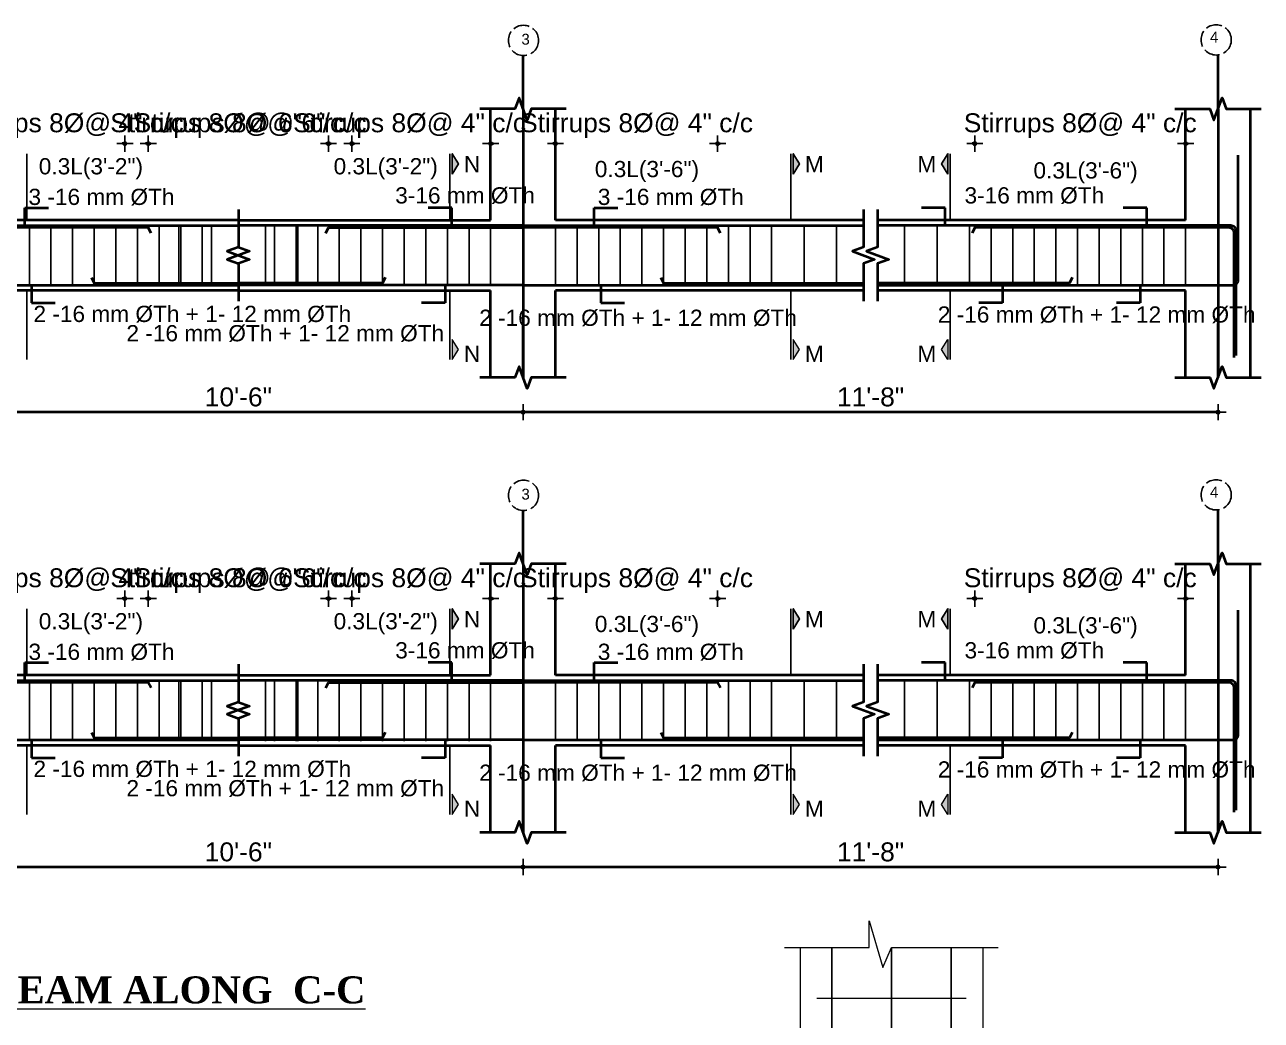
# Model space of a CAD drawing. Header units: inches. Extents: x -4597 to 93300, y -14139 to 5932.
# Drawn here: x 4757.8 to 5215.4, y -10387.7 to -10019.4 of the extents above; entities that cross this region are included whole.
import ezdxf

# ---------------------------------------------------------------- set-up
doc = ezdxf.new("R2010")
doc.units = ezdxf.units.IN
doc.header["$LTSCALE"] = 0.5
doc.header["$MEASUREMENT"] = 0
doc.header["$PDMODE"] = 66
doc.linetypes.add('ACAD_ISO02W100', pattern=[15, 12, -3])
for name, color, linetype, lineweight in [('BAR', 5, 'Continuous', 40), ('hatch', 9, 'Continuous', 0), ('HATCH1', 4, 'ACAD_ISO02W100', 13), ('STIRRUPS', 14, 'Continuous', 18), ('TEXT', 220, 'Continuous', 9), ('wall', 20, 'Continuous', 40)]:
    doc.layers.add(name, color=color, linetype=linetype, lineweight=lineweight)
for name, color, linetype in [('DIMENSION', 5, 'Continuous'), ('OUTLINE', 116, 'Continuous'), ('REBARS', 5, 'Continuous'), ('STIRRUP', 10, 'Continuous')]:
    doc.layers.add(name, color=color, linetype=linetype)
doc.styles.add('1.8', font='times.ttf', dxfattribs={"width": 0.8, "height": 6})
doc.styles.add('style1', font='arial.ttf', dxfattribs={"height": 7})
doc.dimstyles.new('1.4', dxfattribs={"dimscale": 0, "dimtxt": 6, "dimasz": 0.5, "dimexe": 2, "dimexo": 9, "dimgap": 2, "dimtad": 1, "dimdec": 0, "dimlfac": 0.5, "dimzin": 3, "dimdsep": 46, "dimlunit": 4, "dimtxsty": '1.8', "dimblk": 'DIM', "dimcen": 3, "dimdle": 3, "dimse1": 1, "dimse2": 1, "dimclrd": 256, "dimclre": 256, "dimclrt": 7, "dimadec": 1, "dimazin": 2, "dimtfac": 1, "dimtdec": 0, "dimtix": 1, "dimtofl": 0, "dimtmove": 2, "dimatfit": 3, "dimldrblk": 'ARW', "dimfxl": 2, "dimfrac": 2, "dimtolj": 2, "dimtzin": 0, "dimarcsym": 0})

# ---------------------------------------------------------------- blocks, each defined once
blk = doc.blocks.new('WEDF')
at = {"layer": 'hatch'}
for p, q in [((91081.64, -154807.32), (91081.64, -154797.42)), ((91081.64, -154797.42), (91086.74, -154814.71)), ((91050.36, -154807.32), (91081.64, -154807.32)), ((91086.74, -154814.71), (91089.91, -154807.32)), ((91089.91, -154807.32), (91129.46, -154807.32))]:
    blk.add_line(p, q, dxfattribs=at)
at = {"layer": 'OUTLINE', "lineweight": 18, "ltscale": 0.1}
for p, q in [((91056.14, -154807.32), (91056.14, -155179.59)), ((91123.76, -154807.32), (91123.76, -155179.59))]:
    blk.add_line(p, q, dxfattribs=at)
at = {"layer": 'REBARS'}
for p, q in [((91067.87, -154807.32), (91067.87, -154844.86)), ((91089.98, -155179.59), (91089.98, -154807.32)), ((91112.03, -154807.32), (91112.03, -154925.31))]:
    blk.add_line(p, q, dxfattribs=at)
at = {"layer": 'STIRRUPS', "ltscale": 0.1}
blk.add_line((91062.27, -154826.08), (91117.55, -154826.08), dxfattribs=at)
blk = doc.blocks.new('DIM')
at = {"layer": 'DIMENSION'}
h = blk.add_hatch(color=256, dxfattribs=at)
h.paths.add_polyline_path([(0, 1.28), (0, 0), (1.28, 0, 0.414214)])
h.paths.add_polyline_path([(1.28, 0), (0, 0), (0, -1.28, 0.414214)])
h.paths.add_polyline_path([(0, 0), (-1.28, 0, 0.414214), (0, -1.28)])
h.paths.add_polyline_path([(0, 1.28, 0.414214), (-1.28, 0), (0, 0)])
for p, q in [((-6, 0), (6, 0)), ((0, 6), (0, -6))]:
    blk.add_line(p, q, dxfattribs=at)
blk.add_circle((0, 0), 1.28, dxfattribs=at)
blk = doc.blocks.new('*D675')
at = {"layer": 'Defpoints', "color": 0, "ltscale": 10, "transparency": 16777216}
for p in [(89284.67, 16420.34), (89360.02, 16403.79), (89284.67, 16389.28)]:
    blk.add_point(p, dxfattribs=at)
at = {"layer": 'DIMENSION', "lineweight": -2, "ltscale": 10, "transparency": 16777216}
for p, q in [((89284.17, 16420.34), (89283.67, 16420.34)), ((89360.52, 16420.34), (89361.02, 16420.34))]:
    blk.add_line(p, q, dxfattribs=at)
at = {"layer": 'DIMENSION', "lineweight": -2, "ltscale": 10, "transparency": 16777216, "xscale": 0.5, "yscale": 0.5, "zscale": 0.5}
blk.add_blockref('DIM', (89284.67, 16420.34), dxfattribs=at)
at = {"layer": 'DIMENSION', "lineweight": -2, "ltscale": 10, "transparency": 16777216, "xscale": 0.5, "yscale": 0.5, "zscale": 0.5, "rotation": 180}
blk.add_blockref('DIM', (89360.02, 16420.34), dxfattribs=at)
at = {"layer": 'DIMENSION', "color": 7, "ltscale": 10, "transparency": 16777216, "insert": (89322.35, 16426.99), "char_height": 7, "attachment_point": 5, "style": 'style1'}
blk.add_mtext('\\A2;Stirrups 8%%C@ 6" c/c', dxfattribs=at)
blk = doc.blocks.new('ARW')
at = {"layer": 'DIMENSION'}
blk.add_lwpolyline([(10, 0, 0, 6, 0), (0, 0, 0, 0, 0), (10, 0, 0, 0, 0)], format="xyseb", dxfattribs=at)
blk = doc.blocks.new('*D676')
at = {"layer": 'Defpoints', "color": 0, "ltscale": 10, "transparency": 16777216}
for p in [(89224.67, 16420.34), (89224.67, 16406.79), (89284.67, 16389.28)]:
    blk.add_point(p, dxfattribs=at)
at = {"layer": 'DIMENSION', "lineweight": -2, "ltscale": 10, "transparency": 16777216}
for p, q in [((89224.17, 16420.34), (89223.67, 16420.34)), ((89285.17, 16420.34), (89285.67, 16420.34))]:
    blk.add_line(p, q, dxfattribs=at)
at = {"layer": 'DIMENSION', "lineweight": -2, "ltscale": 10, "transparency": 16777216, "xscale": 0.5, "yscale": 0.5, "zscale": 0.5}
blk.add_blockref('DIM', (89224.67, 16420.34), dxfattribs=at)
at = {"layer": 'DIMENSION', "lineweight": -2, "ltscale": 10, "transparency": 16777216, "xscale": 0.5, "yscale": 0.5, "zscale": 0.5, "rotation": 180}
blk.add_blockref('DIM', (89284.67, 16420.34), dxfattribs=at)
at = {"layer": 'DIMENSION', "color": 7, "ltscale": 10, "transparency": 16777216, "insert": (89254.67, 16426.99), "char_height": 7, "attachment_point": 5, "style": 'style1'}
blk.add_mtext('\\A2;Stirrups 8%%C@ 4" c/c', dxfattribs=at)
blk = doc.blocks.new('*D679')
at = {"layer": 'Defpoints', "color": 0, "ltscale": 10, "transparency": 16777216}
for p in [(89212.67, 16333.84), (89423.38, 16333.84), (89212.67, 16321.03)]:
    blk.add_point(p, dxfattribs=at)
at = {"layer": 'DIMENSION', "lineweight": -2, "ltscale": 10, "transparency": 16777216}
blk.add_line((89422.88, 16321.03), (89213.17, 16321.03), dxfattribs=at)
at = {"layer": 'DIMENSION', "lineweight": -2, "ltscale": 10, "transparency": 16777216, "xscale": 0.5, "yscale": 0.5, "zscale": 0.5, "rotation": 180}
blk.add_blockref('DIM', (89212.67, 16321.03), dxfattribs=at)
at = {"layer": 'DIMENSION', "lineweight": -2, "ltscale": 10, "transparency": 16777216, "xscale": 0.5, "yscale": 0.5, "zscale": 0.5}
blk.add_blockref('DIM', (89423.38, 16321.03), dxfattribs=at)
at = {"layer": 'DIMENSION', "color": 7, "ltscale": 10, "transparency": 16777216, "insert": (89318.02, 16326.6), "char_height": 7, "attachment_point": 5, "style": 'style1'}
blk.add_mtext('\\A2;10\'-6"', dxfattribs=at)
blk = doc.blocks.new('*D681')
at = {"layer": 'Defpoints', "color": 0, "ltscale": 10, "transparency": 16777216}
for p in [(89590.59, 16420.34), (89668.59, 16408.36), (89590.59, 16403.79)]:
    blk.add_point(p, dxfattribs=at)
at = {"layer": 'DIMENSION', "lineweight": -2, "ltscale": 10, "transparency": 16777216}
for p, q in [((89590.09, 16420.34), (89589.59, 16420.34)), ((89669.09, 16420.34), (89669.59, 16420.34))]:
    blk.add_line(p, q, dxfattribs=at)
at = {"layer": 'DIMENSION', "lineweight": -2, "ltscale": 10, "transparency": 16777216, "xscale": 0.5, "yscale": 0.5, "zscale": 0.5}
blk.add_blockref('DIM', (89590.59, 16420.34), dxfattribs=at)
at = {"layer": 'DIMENSION', "lineweight": -2, "ltscale": 10, "transparency": 16777216, "xscale": 0.5, "yscale": 0.5, "zscale": 0.5, "rotation": 180}
blk.add_blockref('DIM', (89668.59, 16420.34), dxfattribs=at)
at = {"layer": 'DIMENSION', "color": 7, "ltscale": 10, "transparency": 16777216, "insert": (89629.59, 16426.99), "char_height": 7, "attachment_point": 5, "style": 'style1'}
blk.add_mtext('\\A2;Stirrups 8%%C@ 4" c/c', dxfattribs=at)
blk = doc.blocks.new('*D682')
at = {"layer": 'Defpoints', "color": 0, "ltscale": 10, "transparency": 16777216}
for p in [(89423.38, 16333.84), (89680.59, 16333.84), (89423.38, 16321.03)]:
    blk.add_point(p, dxfattribs=at)
at = {"layer": 'DIMENSION', "lineweight": -2, "ltscale": 10, "transparency": 16777216}
blk.add_line((89680.09, 16321.03), (89423.88, 16321.03), dxfattribs=at)
at = {"layer": 'DIMENSION', "lineweight": -2, "ltscale": 10, "transparency": 16777216, "xscale": 0.5, "yscale": 0.5, "zscale": 0.5, "rotation": 180}
blk.add_blockref('DIM', (89423.38, 16321.03), dxfattribs=at)
at = {"layer": 'DIMENSION', "lineweight": -2, "ltscale": 10, "transparency": 16777216, "xscale": 0.5, "yscale": 0.5, "zscale": 0.5}
blk.add_blockref('DIM', (89680.59, 16321.03), dxfattribs=at)
at = {"layer": 'DIMENSION', "color": 7, "ltscale": 10, "transparency": 16777216, "insert": (89551.98, 16326.6), "char_height": 7, "attachment_point": 5, "style": 'style1'}
blk.add_mtext('\\A2;11\'-8"', dxfattribs=at)
blk = doc.blocks.new('*D683')
at = {"layer": 'Defpoints', "color": 0, "ltscale": 10, "transparency": 16777216}
for p in [(89351.38, 16420.34), (89276.02, 16403.79), (89351.38, 16389.28)]:
    blk.add_point(p, dxfattribs=at)
at = {"layer": 'DIMENSION', "lineweight": -2, "ltscale": 10, "transparency": 16777216}
for p, q in [((89275.52, 16420.34), (89275.02, 16420.34)), ((89351.88, 16420.34), (89352.38, 16420.34))]:
    blk.add_line(p, q, dxfattribs=at)
at = {"layer": 'DIMENSION', "lineweight": -2, "ltscale": 10, "transparency": 16777216, "xscale": 0.5, "yscale": 0.5, "zscale": 0.5}
blk.add_blockref('DIM', (89276.02, 16420.34), dxfattribs=at)
at = {"layer": 'DIMENSION', "lineweight": -2, "ltscale": 10, "transparency": 16777216, "xscale": 0.5, "yscale": 0.5, "zscale": 0.5, "rotation": 180}
blk.add_blockref('DIM', (89351.38, 16420.34), dxfattribs=at)
at = {"layer": 'DIMENSION', "color": 7, "ltscale": 10, "transparency": 16777216, "insert": (89313.7, 16426.99), "char_height": 7, "attachment_point": 5, "style": 'style1'}
blk.add_mtext('\\A2;Stirrups 8%%C@ 6" c/c', dxfattribs=at)
blk = doc.blocks.new('*D684')
at = {"layer": 'Defpoints', "color": 0, "ltscale": 10, "transparency": 16777216}
for p in [(89411.38, 16420.34), (89411.38, 16406.79), (89351.38, 16389.28)]:
    blk.add_point(p, dxfattribs=at)
at = {"layer": 'DIMENSION', "lineweight": -2, "ltscale": 10, "transparency": 16777216}
for p, q in [((89350.88, 16420.34), (89350.38, 16420.34)), ((89411.88, 16420.34), (89412.38, 16420.34))]:
    blk.add_line(p, q, dxfattribs=at)
at = {"layer": 'DIMENSION', "lineweight": -2, "ltscale": 10, "transparency": 16777216, "xscale": 0.5, "yscale": 0.5, "zscale": 0.5}
blk.add_blockref('DIM', (89351.38, 16420.34), dxfattribs=at)
at = {"layer": 'DIMENSION', "lineweight": -2, "ltscale": 10, "transparency": 16777216, "xscale": 0.5, "yscale": 0.5, "zscale": 0.5, "rotation": 180}
blk.add_blockref('DIM', (89411.38, 16420.34), dxfattribs=at)
at = {"layer": 'DIMENSION', "color": 7, "ltscale": 10, "transparency": 16777216, "insert": (89381.38, 16426.99), "char_height": 7, "attachment_point": 5, "style": 'style1'}
blk.add_mtext('\\A2;Stirrups 8%%C@ 4" c/c', dxfattribs=at)
blk = doc.blocks.new('*D685')
at = {"layer": 'Defpoints', "color": 0, "ltscale": 10, "transparency": 16777216}
for p in [(89435.38, 16420.34), (89435.38, 16406.79), (89495.38, 16389.28)]:
    blk.add_point(p, dxfattribs=at)
at = {"layer": 'DIMENSION', "lineweight": -2, "ltscale": 10, "transparency": 16777216}
for p, q in [((89434.88, 16420.34), (89434.38, 16420.34)), ((89495.88, 16420.34), (89496.38, 16420.34))]:
    blk.add_line(p, q, dxfattribs=at)
at = {"layer": 'DIMENSION', "lineweight": -2, "ltscale": 10, "transparency": 16777216, "xscale": 0.5, "yscale": 0.5, "zscale": 0.5}
blk.add_blockref('DIM', (89435.38, 16420.34), dxfattribs=at)
at = {"layer": 'DIMENSION', "lineweight": -2, "ltscale": 10, "transparency": 16777216, "xscale": 0.5, "yscale": 0.5, "zscale": 0.5, "rotation": 180}
blk.add_blockref('DIM', (89495.38, 16420.34), dxfattribs=at)
at = {"layer": 'DIMENSION', "color": 7, "ltscale": 10, "transparency": 16777216, "insert": (89465.38, 16426.99), "char_height": 7, "attachment_point": 5, "style": 'style1'}
blk.add_mtext('\\A2;Stirrups 8%%C@ 4" c/c', dxfattribs=at)
blk = doc.blocks.new('*D686')
at = {"layer": 'Defpoints', "color": 0, "ltscale": 10, "transparency": 16777216}
for p in [(89284.67, 16588.63), (89360.02, 16572.09), (89284.67, 16557.57)]:
    blk.add_point(p, dxfattribs=at)
at = {"layer": 'DIMENSION', "lineweight": -2, "ltscale": 10, "transparency": 16777216}
for p, q in [((89284.17, 16588.63), (89283.67, 16588.63)), ((89360.52, 16588.63), (89361.02, 16588.63))]:
    blk.add_line(p, q, dxfattribs=at)
at = {"layer": 'DIMENSION', "lineweight": -2, "ltscale": 10, "transparency": 16777216, "xscale": 0.5, "yscale": 0.5, "zscale": 0.5}
blk.add_blockref('DIM', (89284.67, 16588.63), dxfattribs=at)
at = {"layer": 'DIMENSION', "lineweight": -2, "ltscale": 10, "transparency": 16777216, "xscale": 0.5, "yscale": 0.5, "zscale": 0.5, "rotation": 180}
blk.add_blockref('DIM', (89360.02, 16588.63), dxfattribs=at)
at = {"layer": 'DIMENSION', "color": 7, "ltscale": 10, "transparency": 16777216, "insert": (89322.35, 16595.29), "char_height": 7, "attachment_point": 5, "style": 'style1'}
blk.add_mtext('\\A2;Stirrups 8%%C@ 6" c/c', dxfattribs=at)
blk = doc.blocks.new('*D687')
at = {"layer": 'Defpoints', "color": 0, "ltscale": 10, "transparency": 16777216}
for p in [(89224.67, 16588.63), (89224.67, 16575.09), (89284.67, 16557.57)]:
    blk.add_point(p, dxfattribs=at)
at = {"layer": 'DIMENSION', "lineweight": -2, "ltscale": 10, "transparency": 16777216}
for p, q in [((89224.17, 16588.63), (89223.67, 16588.63)), ((89285.17, 16588.63), (89285.67, 16588.63))]:
    blk.add_line(p, q, dxfattribs=at)
at = {"layer": 'DIMENSION', "lineweight": -2, "ltscale": 10, "transparency": 16777216, "xscale": 0.5, "yscale": 0.5, "zscale": 0.5}
blk.add_blockref('DIM', (89224.67, 16588.63), dxfattribs=at)
at = {"layer": 'DIMENSION', "lineweight": -2, "ltscale": 10, "transparency": 16777216, "xscale": 0.5, "yscale": 0.5, "zscale": 0.5, "rotation": 180}
blk.add_blockref('DIM', (89284.67, 16588.63), dxfattribs=at)
at = {"layer": 'DIMENSION', "color": 7, "ltscale": 10, "transparency": 16777216, "insert": (89254.67, 16595.29), "char_height": 7, "attachment_point": 5, "style": 'style1'}
blk.add_mtext('\\A2;Stirrups 8%%C@ 4" c/c', dxfattribs=at)
blk = doc.blocks.new('*D690')
at = {"layer": 'Defpoints', "color": 0, "ltscale": 10, "transparency": 16777216}
for p in [(89212.67, 16502.13), (89423.38, 16502.13), (89212.67, 16489.32)]:
    blk.add_point(p, dxfattribs=at)
at = {"layer": 'DIMENSION', "lineweight": -2, "ltscale": 10, "transparency": 16777216}
blk.add_line((89422.88, 16489.32), (89213.17, 16489.32), dxfattribs=at)
at = {"layer": 'DIMENSION', "lineweight": -2, "ltscale": 10, "transparency": 16777216, "xscale": 0.5, "yscale": 0.5, "zscale": 0.5, "rotation": 180}
blk.add_blockref('DIM', (89212.67, 16489.32), dxfattribs=at)
at = {"layer": 'DIMENSION', "lineweight": -2, "ltscale": 10, "transparency": 16777216, "xscale": 0.5, "yscale": 0.5, "zscale": 0.5}
blk.add_blockref('DIM', (89423.38, 16489.32), dxfattribs=at)
at = {"layer": 'DIMENSION', "color": 7, "ltscale": 10, "transparency": 16777216, "insert": (89318.02, 16494.9), "char_height": 7, "attachment_point": 5, "style": 'style1'}
blk.add_mtext('\\A2;10\'-6"', dxfattribs=at)
blk = doc.blocks.new('*D692')
at = {"layer": 'Defpoints', "color": 0, "ltscale": 10, "transparency": 16777216}
for p in [(89590.59, 16588.63), (89668.59, 16576.65), (89590.59, 16572.09)]:
    blk.add_point(p, dxfattribs=at)
at = {"layer": 'DIMENSION', "lineweight": -2, "ltscale": 10, "transparency": 16777216}
for p, q in [((89590.09, 16588.63), (89589.59, 16588.63)), ((89669.09, 16588.63), (89669.59, 16588.63))]:
    blk.add_line(p, q, dxfattribs=at)
at = {"layer": 'DIMENSION', "lineweight": -2, "ltscale": 10, "transparency": 16777216, "xscale": 0.5, "yscale": 0.5, "zscale": 0.5}
blk.add_blockref('DIM', (89590.59, 16588.63), dxfattribs=at)
at = {"layer": 'DIMENSION', "lineweight": -2, "ltscale": 10, "transparency": 16777216, "xscale": 0.5, "yscale": 0.5, "zscale": 0.5, "rotation": 180}
blk.add_blockref('DIM', (89668.59, 16588.63), dxfattribs=at)
at = {"layer": 'DIMENSION', "color": 7, "ltscale": 10, "transparency": 16777216, "insert": (89629.59, 16595.29), "char_height": 7, "attachment_point": 5, "style": 'style1'}
blk.add_mtext('\\A2;Stirrups 8%%C@ 4" c/c', dxfattribs=at)
blk = doc.blocks.new('*D693')
at = {"layer": 'Defpoints', "color": 0, "ltscale": 10, "transparency": 16777216}
for p in [(89423.38, 16502.13), (89680.59, 16502.13), (89423.38, 16489.32)]:
    blk.add_point(p, dxfattribs=at)
at = {"layer": 'DIMENSION', "lineweight": -2, "ltscale": 10, "transparency": 16777216}
blk.add_line((89680.09, 16489.32), (89423.88, 16489.32), dxfattribs=at)
at = {"layer": 'DIMENSION', "lineweight": -2, "ltscale": 10, "transparency": 16777216, "xscale": 0.5, "yscale": 0.5, "zscale": 0.5, "rotation": 180}
blk.add_blockref('DIM', (89423.38, 16489.32), dxfattribs=at)
at = {"layer": 'DIMENSION', "lineweight": -2, "ltscale": 10, "transparency": 16777216, "xscale": 0.5, "yscale": 0.5, "zscale": 0.5}
blk.add_blockref('DIM', (89680.59, 16489.32), dxfattribs=at)
at = {"layer": 'DIMENSION', "color": 7, "ltscale": 10, "transparency": 16777216, "insert": (89551.98, 16494.9), "char_height": 7, "attachment_point": 5, "style": 'style1'}
blk.add_mtext('\\A2;11\'-8"', dxfattribs=at)
blk = doc.blocks.new('*D694')
at = {"layer": 'Defpoints', "color": 0, "ltscale": 10, "transparency": 16777216}
for p in [(89351.38, 16588.63), (89276.02, 16572.09), (89351.38, 16557.57)]:
    blk.add_point(p, dxfattribs=at)
at = {"layer": 'DIMENSION', "lineweight": -2, "ltscale": 10, "transparency": 16777216}
for p, q in [((89275.52, 16588.63), (89275.02, 16588.63)), ((89351.88, 16588.63), (89352.38, 16588.63))]:
    blk.add_line(p, q, dxfattribs=at)
at = {"layer": 'DIMENSION', "lineweight": -2, "ltscale": 10, "transparency": 16777216, "xscale": 0.5, "yscale": 0.5, "zscale": 0.5}
blk.add_blockref('DIM', (89276.02, 16588.63), dxfattribs=at)
at = {"layer": 'DIMENSION', "lineweight": -2, "ltscale": 10, "transparency": 16777216, "xscale": 0.5, "yscale": 0.5, "zscale": 0.5, "rotation": 180}
blk.add_blockref('DIM', (89351.38, 16588.63), dxfattribs=at)
at = {"layer": 'DIMENSION', "color": 7, "ltscale": 10, "transparency": 16777216, "insert": (89313.7, 16595.29), "char_height": 7, "attachment_point": 5, "style": 'style1'}
blk.add_mtext('\\A2;Stirrups 8%%C@ 6" c/c', dxfattribs=at)
blk = doc.blocks.new('*D695')
at = {"layer": 'Defpoints', "color": 0, "ltscale": 10, "transparency": 16777216}
for p in [(89411.38, 16588.63), (89411.38, 16575.09), (89351.38, 16557.57)]:
    blk.add_point(p, dxfattribs=at)
at = {"layer": 'DIMENSION', "lineweight": -2, "ltscale": 10, "transparency": 16777216}
for p, q in [((89350.88, 16588.63), (89350.38, 16588.63)), ((89411.88, 16588.63), (89412.38, 16588.63))]:
    blk.add_line(p, q, dxfattribs=at)
at = {"layer": 'DIMENSION', "lineweight": -2, "ltscale": 10, "transparency": 16777216, "xscale": 0.5, "yscale": 0.5, "zscale": 0.5}
blk.add_blockref('DIM', (89351.38, 16588.63), dxfattribs=at)
at = {"layer": 'DIMENSION', "lineweight": -2, "ltscale": 10, "transparency": 16777216, "xscale": 0.5, "yscale": 0.5, "zscale": 0.5, "rotation": 180}
blk.add_blockref('DIM', (89411.38, 16588.63), dxfattribs=at)
at = {"layer": 'DIMENSION', "color": 7, "ltscale": 10, "transparency": 16777216, "insert": (89381.38, 16595.29), "char_height": 7, "attachment_point": 5, "style": 'style1'}
blk.add_mtext('\\A2;Stirrups 8%%C@ 4" c/c', dxfattribs=at)
blk = doc.blocks.new('*D696')
at = {"layer": 'Defpoints', "color": 0, "ltscale": 10, "transparency": 16777216}
for p in [(89435.38, 16588.63), (89435.38, 16575.09), (89495.38, 16557.57)]:
    blk.add_point(p, dxfattribs=at)
at = {"layer": 'DIMENSION', "lineweight": -2, "ltscale": 10, "transparency": 16777216}
for p, q in [((89434.88, 16588.63), (89434.38, 16588.63)), ((89495.88, 16588.63), (89496.38, 16588.63))]:
    blk.add_line(p, q, dxfattribs=at)
at = {"layer": 'DIMENSION', "lineweight": -2, "ltscale": 10, "transparency": 16777216, "xscale": 0.5, "yscale": 0.5, "zscale": 0.5}
blk.add_blockref('DIM', (89435.38, 16588.63), dxfattribs=at)
at = {"layer": 'DIMENSION', "lineweight": -2, "ltscale": 10, "transparency": 16777216, "xscale": 0.5, "yscale": 0.5, "zscale": 0.5, "rotation": 180}
blk.add_blockref('DIM', (89495.38, 16588.63), dxfattribs=at)
at = {"layer": 'DIMENSION', "color": 7, "ltscale": 10, "transparency": 16777216, "insert": (89465.38, 16595.29), "char_height": 7, "attachment_point": 5, "style": 'style1'}
blk.add_mtext('\\A2;Stirrups 8%%C@ 4" c/c', dxfattribs=at)
blk = doc.blocks.new('1111111')
at = {"layer": 'TEXT', "ltscale": 10}
for points in [[(89397.17, 16584.87), (89397.17, 16577.37), (89399.48, 16581.12)], [(89523.36, 16584.87), (89523.36, 16577.37), (89525.67, 16581.12)], [(89580.6, 16584.87), (89580.6, 16577.37), (89578.29, 16581.12)], [(89397.17, 16508.73), (89397.17, 16516.23), (89399.48, 16512.48)], [(89523.36, 16508.73), (89523.36, 16516.23), (89525.67, 16512.48)], [(89580.6, 16508.73), (89580.6, 16516.23), (89578.29, 16512.48)], [(89397.17, 16416.58), (89397.17, 16409.08), (89399.48, 16412.83)], [(89523.36, 16416.58), (89523.36, 16409.08), (89525.67, 16412.83)], [(89580.6, 16416.58), (89580.6, 16409.08), (89578.29, 16412.83)], [(89397.17, 16340.44), (89397.17, 16347.94), (89399.48, 16344.19)], [(89523.36, 16340.44), (89523.36, 16347.94), (89525.67, 16344.19)], [(89580.6, 16340.44), (89580.6, 16347.94), (89578.29, 16344.19)]]:
    blk.add_hatch(color=256, dxfattribs=at).paths.add_polyline_path(points)
for p, q in [((89423.38, 16601.49), (89423.38, 16621.44)), ((89680.59, 16601.49), (89680.59, 16621.44)), ((89423.38, 16601.49), (89423.38, 16502.13)), ((89680.59, 16601.49), (89680.59, 16502.13)), ((89423.38, 16502.13), (89423.38, 16522.08)), ((89680.59, 16502.13), (89680.59, 16522.08)), ((89423.38, 16433.2), (89423.38, 16453.15)), ((89680.59, 16433.2), (89680.59, 16453.15)), ((89423.38, 16433.2), (89423.38, 16333.84)), ((89680.59, 16433.2), (89680.59, 16333.84)), ((89423.38, 16333.84), (89423.38, 16353.79)), ((89680.59, 16333.84), (89680.59, 16353.79))]:
    blk.add_line(p, q)
at = {"ltscale": 10}
for p, q in [((89411.38, 16560.32), (89411.38, 16601.49)), ((89435.38, 16560.32), (89435.38, 16601.49)), ((89668.59, 16560.32), (89668.59, 16601.49)), ((89692.59, 16534.32), (89692.59, 16601.49)), ((89318.02, 16560.32), (89224.67, 16560.32)), ((89318.02, 16560.32), (89411.38, 16560.32)), ((89549.38, 16560.32), (89435.38, 16560.32)), ((89668.59, 16560.32), (89554.59, 16560.32)), ((89318.02, 16534.32), (89224.67, 16534.32)), ((89318.02, 16534.32), (89411.38, 16534.32)), ((89411.38, 16502.13), (89411.38, 16534.32)), ((89549.38, 16534.32), (89435.38, 16534.32)), ((89435.38, 16502.13), (89435.38, 16534.32)), ((89668.59, 16534.32), (89554.59, 16534.32)), ((89668.59, 16502.13), (89668.59, 16534.32)), ((89692.59, 16502.13), (89692.59, 16534.32)), ((89411.38, 16392.03), (89411.38, 16433.2)), ((89435.38, 16392.03), (89435.38, 16433.2)), ((89668.59, 16392.03), (89668.59, 16433.2)), ((89692.59, 16366.03), (89692.59, 16433.2)), ((89318.02, 16392.03), (89224.67, 16392.03)), ((89318.02, 16392.03), (89411.38, 16392.03)), ((89549.38, 16392.03), (89435.38, 16392.03)), ((89668.59, 16392.03), (89554.59, 16392.03)), ((89318.02, 16366.03), (89224.67, 16366.03)), ((89318.02, 16366.03), (89411.38, 16366.03)), ((89411.38, 16333.84), (89411.38, 16366.03)), ((89549.38, 16366.03), (89435.38, 16366.03)), ((89435.38, 16333.84), (89435.38, 16366.03)), ((89668.59, 16366.03), (89554.59, 16366.03)), ((89668.59, 16333.84), (89668.59, 16366.03)), ((89692.59, 16333.84), (89692.59, 16366.03))]:
    blk.add_line(p, q, dxfattribs=at)
at = {"linetype": 'Continuous', "ltscale": 10}
for points in [[(89439.38, 16601.49), (89426.38, 16601.49), (89424.88, 16597.37), (89421.88, 16605.61), (89420.38, 16601.49), (89407.38, 16601.49)], [(89664.59, 16601.49), (89677.59, 16601.49), (89679.09, 16597.37), (89682.09, 16605.61), (89683.59, 16601.49), (89696.59, 16601.49)], [(89318.02, 16564.32), (89318.02, 16550.32), (89313.9, 16548.82), (89322.14, 16545.82), (89318.02, 16544.32), (89318.02, 16530.32)], [(89318.02, 16564.32), (89318.02, 16550.32), (89313.9, 16548.82), (89322.14, 16545.82), (89318.02, 16544.32), (89318.02, 16530.32)], [(89318.02, 16564.32), (89318.02, 16550.32), (89322.14, 16548.82), (89313.9, 16545.82), (89318.02, 16544.32), (89318.02, 16530.32)], [(89318.02, 16564.32), (89318.02, 16550.32), (89322.14, 16548.82), (89313.9, 16545.82), (89318.02, 16544.32), (89318.02, 16530.32)], [(89549.38, 16564.32), (89549.38, 16550.32), (89545.25, 16548.82), (89553.5, 16545.82), (89549.38, 16544.32), (89549.38, 16530.32)], [(89554.59, 16564.32), (89554.59, 16550.32), (89550.47, 16548.82), (89558.71, 16545.82), (89554.59, 16544.32), (89554.59, 16530.32)], [(89439.38, 16502.13), (89426.38, 16502.13), (89424.88, 16498.01), (89421.88, 16506.25), (89420.38, 16502.13), (89407.38, 16502.13)], [(89664.59, 16502.13), (89677.59, 16502.13), (89679.09, 16498.01), (89682.09, 16506.25), (89683.59, 16502.13), (89696.59, 16502.13)], [(89439.38, 16433.2), (89426.38, 16433.2), (89424.88, 16429.08), (89421.88, 16437.32), (89420.38, 16433.2), (89407.38, 16433.2)], [(89664.59, 16433.2), (89677.59, 16433.2), (89679.09, 16429.08), (89682.09, 16437.32), (89683.59, 16433.2), (89696.59, 16433.2)], [(89318.02, 16396.03), (89318.02, 16382.03), (89313.9, 16380.53), (89322.14, 16377.53), (89318.02, 16376.03), (89318.02, 16362.03)], [(89318.02, 16396.03), (89318.02, 16382.03), (89313.9, 16380.53), (89322.14, 16377.53), (89318.02, 16376.03), (89318.02, 16362.03)], [(89318.02, 16396.03), (89318.02, 16382.03), (89322.14, 16380.53), (89313.9, 16377.53), (89318.02, 16376.03), (89318.02, 16362.03)], [(89318.02, 16396.03), (89318.02, 16382.03), (89322.14, 16380.53), (89313.9, 16377.53), (89318.02, 16376.03), (89318.02, 16362.03)], [(89549.38, 16396.03), (89549.38, 16382.03), (89545.25, 16380.53), (89553.5, 16377.53), (89549.38, 16376.03), (89549.38, 16362.03)], [(89554.59, 16396.03), (89554.59, 16382.03), (89550.47, 16380.53), (89558.71, 16377.53), (89554.59, 16376.03), (89554.59, 16362.03)], [(89439.38, 16333.84), (89426.38, 16333.84), (89424.88, 16329.72), (89421.88, 16337.96), (89420.38, 16333.84), (89407.38, 16333.84)], [(89664.59, 16333.84), (89677.59, 16333.84), (89679.09, 16329.72), (89682.09, 16337.96), (89683.59, 16333.84), (89696.59, 16333.84)]]:
    blk.add_lwpolyline(points, dxfattribs=at)
at = {"layer": 'BAR', "ltscale": 10}
for p, q in [((89212.67, 16558.32), (89318.02, 16558.32)), ((89423.38, 16558.32), (89318.02, 16558.32)), ((89423.38, 16558.32), (89549.38, 16558.32)), ((89212.67, 16536.32), (89318.02, 16536.32)), ((89423.38, 16536.32), (89318.02, 16536.32)), ((89423.38, 16536.32), (89549.38, 16536.32)), ((89212.67, 16390.03), (89318.02, 16390.03)), ((89423.38, 16390.03), (89318.02, 16390.03)), ((89423.38, 16390.03), (89549.38, 16390.03)), ((89212.67, 16368.03), (89318.02, 16368.03)), ((89423.38, 16368.03), (89318.02, 16368.03)), ((89423.38, 16368.03), (89549.38, 16368.03))]:
    blk.add_line(p, q, dxfattribs=at)
for points in [[(89668.59, 16536.32), (89686.08, 16536.32, 0.414214), (89688.09, 16538.34), (89688.09, 16584.32)], [(89687.34, 16510.32), (89687.34, 16556.31, 0.414214), (89685.33, 16558.32), (89668.59, 16558.32)], [(89686.59, 16509.57), (89686.59, 16555.56, 0.414214), (89684.58, 16557.57), (89668.59, 16557.57)], [(89668.59, 16368.03), (89686.08, 16368.03, 0.414214), (89688.09, 16370.05), (89688.09, 16416.03)], [(89687.34, 16342.03), (89687.34, 16388.02, 0.414214), (89685.33, 16390.03), (89668.59, 16390.03)], [(89686.59, 16341.28), (89686.59, 16387.27, 0.414214), (89684.58, 16389.28), (89668.59, 16389.28)]]:
    blk.add_lwpolyline(points, format="xyb", dxfattribs=at)
for points in [[(89285.72, 16555.57), (89284.67, 16557.57), (89212.67, 16557.57)], [(89350.33, 16555.57), (89351.38, 16557.57), (89423.38, 16557.57)], [(89496.42, 16555.57), (89495.38, 16557.57), (89423.38, 16557.57)], [(89680.59, 16558.32), (89554.59, 16558.32)], [(89680.59, 16557.57), (89590.59, 16557.57), (89589.64, 16555.57)], [(89263.72, 16539.07), (89264.67, 16537.07), (89318.02, 16537.07)], [(89372.33, 16539.07), (89371.38, 16537.07), (89318.02, 16537.07)], [(89474.42, 16539.07), (89475.38, 16537.07), (89549.38, 16537.07)], [(89626.55, 16539.07), (89625.59, 16537.07), (89554.59, 16537.07)], [(89554.59, 16536.32), (89680.59, 16536.32)], [(89285.72, 16387.28), (89284.67, 16389.28), (89212.67, 16389.28)], [(89350.33, 16387.28), (89351.38, 16389.28), (89423.38, 16389.28)], [(89496.42, 16387.28), (89495.38, 16389.28), (89423.38, 16389.28)], [(89680.59, 16390.03), (89554.59, 16390.03)], [(89680.59, 16389.28), (89590.59, 16389.28), (89589.64, 16387.28)], [(89263.72, 16370.78), (89264.67, 16368.78), (89318.02, 16368.78)], [(89372.33, 16370.78), (89371.38, 16368.78), (89318.02, 16368.78)], [(89474.42, 16370.78), (89475.38, 16368.78), (89549.38, 16368.78)], [(89626.55, 16370.78), (89625.59, 16368.78), (89554.59, 16368.78)], [(89554.59, 16368.03), (89680.59, 16368.03)]]:
    blk.add_lwpolyline(points, dxfattribs=at)
at = {"layer": 'DIMENSION', "ltscale": 10}
for p, q in [((89239.73, 16560.32), (89239.73, 16584.82)), ((89396.32, 16560.32), (89396.32, 16584.82)), ((89522.51, 16560.32), (89522.51, 16584.82)), ((89581.46, 16560.32), (89581.46, 16584.82)), ((89239.73, 16508.78), (89239.73, 16534.32)), ((89396.32, 16508.78), (89396.32, 16534.32)), ((89522.51, 16508.78), (89522.51, 16534.32)), ((89581.46, 16508.78), (89581.46, 16534.32)), ((89239.73, 16392.03), (89239.73, 16416.53)), ((89396.32, 16392.03), (89396.32, 16416.53)), ((89522.51, 16392.03), (89522.51, 16416.53)), ((89581.46, 16392.03), (89581.46, 16416.53)), ((89239.73, 16340.49), (89239.73, 16366.03)), ((89396.32, 16340.49), (89396.32, 16366.03)), ((89522.51, 16340.49), (89522.51, 16366.03)), ((89581.46, 16340.49), (89581.46, 16366.03))]:
    blk.add_line(p, q, dxfattribs=at)
for points in [[(89397.17, 16577.37), (89397.17, 16584.87), (89399.48, 16581.12), (89397.17, 16577.37)], [(89523.36, 16577.37), (89523.36, 16584.87), (89525.67, 16581.12), (89523.36, 16577.37)], [(89580.6, 16577.37), (89580.6, 16584.87), (89578.29, 16581.12), (89580.6, 16577.37)], [(89397.17, 16409.08), (89397.17, 16416.58), (89399.48, 16412.83), (89397.17, 16409.08)], [(89523.36, 16409.08), (89523.36, 16416.58), (89525.67, 16412.83), (89523.36, 16409.08)], [(89580.6, 16409.08), (89580.6, 16416.58), (89578.29, 16412.83), (89580.6, 16409.08)]]:
    blk.add_lwpolyline(points, dxfattribs=at)
at = {"layer": 'HATCH1', "lineweight": 25}
for centre in [(89423.54, 16626.82), (89679.91, 16627.02), (89423.54, 16458.52), (89679.91, 16458.72)]:
    blk.add_circle(centre, 5.6, dxfattribs=at)
at = {"layer": 'STIRRUP'}
for p, q in [((89240.67, 16558.72), (89240.67, 16535.92)), ((89248.67, 16558.72), (89248.67, 16535.92)), ((89256.67, 16558.72), (89256.67, 16535.92)), ((89264.67, 16558.72), (89264.67, 16535.92)), ((89272.67, 16558.72), (89272.67, 16535.92)), ((89280.67, 16558.72), (89280.67, 16535.92)), ((89288.67, 16558.72), (89288.67, 16535.92)), ((89296.02, 16558.72), (89296.02, 16535.92)), ((89296.67, 16558.72), (89296.67, 16535.92)), ((89304.67, 16558.72), (89304.67, 16535.92)), ((89308.02, 16558.72), (89308.02, 16535.92)), ((89328.02, 16558.72), (89328.02, 16535.92)), ((89331.38, 16558.72), (89331.38, 16535.92)), ((89339.38, 16558.72), (89339.38, 16535.92)), ((89340.02, 16558.72), (89340.02, 16535.92)), ((89347.38, 16558.72), (89347.38, 16535.92)), ((89355.38, 16558.72), (89355.38, 16535.92)), ((89363.38, 16558.72), (89363.38, 16535.92)), ((89371.38, 16558.72), (89371.38, 16535.92)), ((89379.38, 16558.72), (89379.38, 16535.92)), ((89387.38, 16558.72), (89387.38, 16535.92)), ((89395.38, 16558.72), (89395.38, 16535.92)), ((89403.38, 16558.72), (89403.38, 16535.92)), ((89411.38, 16558.72), (89411.38, 16535.92)), ((89435.38, 16558.72), (89435.38, 16535.92)), ((89443.38, 16558.72), (89443.38, 16535.92)), ((89451.38, 16558.72), (89451.38, 16535.92)), ((89459.38, 16558.72), (89459.38, 16535.92)), ((89467.38, 16558.72), (89467.38, 16535.92)), ((89475.38, 16558.72), (89475.38, 16535.92)), ((89483.38, 16558.72), (89483.38, 16535.92)), ((89491.38, 16558.72), (89491.38, 16535.92)), ((89499.38, 16558.72), (89499.38, 16535.92)), ((89507.38, 16558.72), (89507.38, 16535.92)), ((89515.38, 16558.72), (89515.38, 16535.92)), ((89527.38, 16558.72), (89527.38, 16535.92)), ((89539.38, 16558.72), (89539.38, 16535.92)), ((89564.59, 16558.72), (89564.59, 16535.92)), ((89576.59, 16558.72), (89576.59, 16535.92)), ((89588.59, 16558.72), (89588.59, 16535.92)), ((89596.59, 16558.72), (89596.59, 16535.92)), ((89604.59, 16558.72), (89604.59, 16535.92)), ((89612.59, 16558.72), (89612.59, 16535.92)), ((89620.59, 16558.72), (89620.59, 16535.92)), ((89628.59, 16558.72), (89628.59, 16535.92)), ((89636.59, 16558.72), (89636.59, 16535.92)), ((89644.59, 16558.72), (89644.59, 16535.92)), ((89652.59, 16558.72), (89652.59, 16535.92)), ((89660.59, 16558.72), (89660.59, 16535.92)), ((89668.59, 16558.72), (89668.59, 16535.92)), ((89240.67, 16390.43), (89240.67, 16367.63)), ((89248.67, 16390.43), (89248.67, 16367.63)), ((89256.67, 16390.43), (89256.67, 16367.63)), ((89264.67, 16390.43), (89264.67, 16367.63)), ((89272.67, 16390.43), (89272.67, 16367.63)), ((89280.67, 16390.43), (89280.67, 16367.63)), ((89288.67, 16390.43), (89288.67, 16367.63)), ((89296.02, 16390.43), (89296.02, 16367.63)), ((89296.67, 16390.43), (89296.67, 16367.63)), ((89304.67, 16390.43), (89304.67, 16367.63)), ((89308.02, 16390.43), (89308.02, 16367.63)), ((89328.02, 16390.43), (89328.02, 16367.63)), ((89331.38, 16390.43), (89331.38, 16367.63)), ((89339.38, 16390.43), (89339.38, 16367.63)), ((89340.02, 16390.43), (89340.02, 16367.63)), ((89347.38, 16390.43), (89347.38, 16367.63)), ((89355.38, 16390.43), (89355.38, 16367.63)), ((89363.38, 16390.43), (89363.38, 16367.63)), ((89371.38, 16390.43), (89371.38, 16367.63)), ((89379.38, 16390.43), (89379.38, 16367.63)), ((89387.38, 16390.43), (89387.38, 16367.63)), ((89395.38, 16390.43), (89395.38, 16367.63)), ((89403.38, 16390.43), (89403.38, 16367.63)), ((89411.38, 16390.43), (89411.38, 16367.63)), ((89435.38, 16390.43), (89435.38, 16367.63)), ((89443.38, 16390.43), (89443.38, 16367.63)), ((89451.38, 16390.43), (89451.38, 16367.63)), ((89459.38, 16390.43), (89459.38, 16367.63)), ((89467.38, 16390.43), (89467.38, 16367.63)), ((89475.38, 16390.43), (89475.38, 16367.63)), ((89483.38, 16390.43), (89483.38, 16367.63)), ((89491.38, 16390.43), (89491.38, 16367.63)), ((89499.38, 16390.43), (89499.38, 16367.63)), ((89507.38, 16390.43), (89507.38, 16367.63)), ((89515.38, 16390.43), (89515.38, 16367.63)), ((89527.38, 16390.43), (89527.38, 16367.63)), ((89539.38, 16390.43), (89539.38, 16367.63)), ((89564.59, 16390.43), (89564.59, 16367.63)), ((89576.59, 16390.43), (89576.59, 16367.63)), ((89588.59, 16390.43), (89588.59, 16367.63)), ((89596.59, 16390.43), (89596.59, 16367.63)), ((89604.59, 16390.43), (89604.59, 16367.63)), ((89612.59, 16390.43), (89612.59, 16367.63)), ((89620.59, 16390.43), (89620.59, 16367.63)), ((89628.59, 16390.43), (89628.59, 16367.63)), ((89636.59, 16390.43), (89636.59, 16367.63)), ((89644.59, 16390.43), (89644.59, 16367.63)), ((89652.59, 16390.43), (89652.59, 16367.63)), ((89660.59, 16390.43), (89660.59, 16367.63)), ((89668.59, 16390.43), (89668.59, 16367.63))]:
    blk.add_line(p, q, dxfattribs=at)
at = {"layer": 'TEXT', "ltscale": 10}
for points in [[(89397.17, 16516.23), (89397.17, 16508.73), (89399.48, 16512.48), (89397.17, 16516.23)], [(89523.36, 16516.23), (89523.36, 16508.73), (89525.67, 16512.48), (89523.36, 16516.23)], [(89580.6, 16516.23), (89580.6, 16508.73), (89578.29, 16512.48), (89580.6, 16516.23)], [(89397.17, 16347.94), (89397.17, 16340.44), (89399.48, 16344.19), (89397.17, 16347.94)], [(89523.36, 16347.94), (89523.36, 16340.44), (89525.67, 16344.19), (89523.36, 16347.94)], [(89580.6, 16347.94), (89580.6, 16340.44), (89578.29, 16344.19), (89580.6, 16347.94)]]:
    blk.add_lwpolyline(points, dxfattribs=at)
at = {"layer": 'HATCH1', "lineweight": 25, "style": 'style1'}
for s, p in [('3', (89422.77, 16625.27)), ('4', (89677.59, 16626.03)), ('4', (89677.59, 16457.73)), ('3', (89422.77, 16456.97))]:
    blk.add_text(s, height=4, dxfattribs=at).set_placement(p)
at = {"layer": 'TEXT', "style": 'style1'}
for s, p in [('0.3L(3\'-2")', (89244.15, 16577.27)), ('0.3L(3\'-2")', (89353.26, 16577.27)), ('0.3L(3\'-6")', (89449.94, 16576.24)), ('0.3L(3\'-6")', (89612.28, 16575.74)), ('0.3L(3\'-2")', (89244.15, 16408.97)), ('0.3L(3\'-2")', (89353.26, 16408.97)), ('0.3L(3\'-6")', (89449.94, 16407.95)), ('0.3L(3\'-6")', (89612.28, 16407.45))]:
    blk.add_text(s, height=6, dxfattribs=at).set_placement(p)
at = {"layer": 'TEXT', "ltscale": 10, "style": 'style1'}
for s, p in [('N', (89401.48, 16578.03)), ('M', (89527.67, 16578.03)), ('M', (89569.33, 16578.03)), ('3 -16 mm %%CTh ', (89240.34, 16565.95)), ('3-16 mm %%CTh', (89376.07, 16566.5)), ('3 -16 mm %%CTh ', (89451.04, 16565.95)), ('3-16 mm %%CTh', (89586.77, 16566.5)), ('2 -16 mm %%CTh + 1- 12 mm %%CTh', (89242.18, 16522.65)), ('2 -16 mm %%CTh + 1- 12 mm %%CTh', (89407.15, 16521.22)), ('2 -16 mm %%CTh + 1- 12 mm %%CTh', (89576.87, 16522.43)), ('2 -16 mm %%CTh + 1- 12 mm %%CTh', (89276.58, 16515.51)), ('N', (89401.48, 16507.91)), ('M', (89527.67, 16507.91)), ('M', (89569.33, 16507.91)), ('N', (89401.48, 16409.74)), ('M', (89527.67, 16409.74)), ('M', (89569.33, 16409.74)), ('3 -16 mm %%CTh ', (89240.34, 16397.66)), ('3-16 mm %%CTh', (89376.07, 16398.21)), ('3 -16 mm %%CTh ', (89451.04, 16397.66)), ('3-16 mm %%CTh', (89586.77, 16398.21)), ('2 -16 mm %%CTh + 1- 12 mm %%CTh', (89242.18, 16354.36)), ('2 -16 mm %%CTh + 1- 12 mm %%CTh', (89407.15, 16352.93)), ('2 -16 mm %%CTh + 1- 12 mm %%CTh', (89576.87, 16354.14)), ('2 -16 mm %%CTh + 1- 12 mm %%CTh', (89276.58, 16347.21)), ('N', (89401.48, 16339.61)), ('M', (89527.67, 16339.61)), ('M', (89569.33, 16339.61))]:
    blk.add_text(s, height=6, dxfattribs=at).set_placement(p)
at = {"layer": 'TEXT', "insert": (89365.07, 16280.6), "char_height": 10, "width": 450.6233, "attachment_point": 3, "style": 'style1'}
blk.add_mtext('{\\fTimes New Roman|b1|i0|c0|p18;\\LLONGITUDINAL SECTION OF BEAM ALONG  C-C}', dxfattribs=at)
at = {"layer": 'DIMENSION', "ltscale": 10}
for base, p1, p2, text, picture, middle in [((89224.67, 16588.63), (89284.67, 16557.57), (89224.67, 16575.09), 'Stirrups 8%%C@ 4" c/c', '*D687', (89254.67, 16595.29)), ((89284.67, 16588.63), (89360.02, 16572.09), (89284.67, 16557.57), 'Stirrups 8%%C@ 6" c/c', '*D686', (89322.35, 16595.29)), ((89435.38, 16588.63), (89495.38, 16557.57), (89435.38, 16575.09), 'Stirrups 8%%C@ 4" c/c', '*D696', (89465.38, 16595.29)), ((89590.59, 16588.63), (89668.59, 16576.65), (89590.59, 16572.09), 'Stirrups 8%%C@ 4" c/c', '*D692', (89629.59, 16595.29)), ((89212.67, 16489.32), (89423.38, 16502.13), (89212.67, 16502.13), '10\'-6"', '*D690', (89318.02, 16494.9)), ((89423.38, 16489.32), (89680.59, 16502.13), (89423.38, 16502.13), '11\'-8"', '*D693', (89551.98, 16494.9)), ((89224.67, 16420.34), (89284.67, 16389.28), (89224.67, 16406.79), 'Stirrups 8%%C@ 4" c/c', '*D676', (89254.67, 16426.99)), ((89284.67, 16420.34), (89360.02, 16403.79), (89284.67, 16389.28), 'Stirrups 8%%C@ 6" c/c', '*D675', (89322.35, 16426.99)), ((89435.38, 16420.34), (89495.38, 16389.28), (89435.38, 16406.79), 'Stirrups 8%%C@ 4" c/c', '*D685', (89465.38, 16426.99)), ((89590.59, 16420.34), (89668.59, 16408.36), (89590.59, 16403.79), 'Stirrups 8%%C@ 4" c/c', '*D681', (89629.59, 16426.99)), ((89212.67, 16321.03), (89423.38, 16333.84), (89212.67, 16333.84), '10\'-6"', '*D679', (89318.02, 16326.6)), ((89423.38, 16321.03), (89680.59, 16333.84), (89423.38, 16333.84), '11\'-8"', '*D682', (89551.98, 16326.6))]:
    dim = blk.add_linear_dim(base=base, p1=p1, p2=p2, angle=180, text=text, dimstyle='1.4', override={"dimscale": 1, "dimtxsty": 'style1'}, dxfattribs=at)
    dim.commit()
    dim.dimension.update_dxf_attribs({"geometry": picture, "text_midpoint": middle})
for base, p1, p2, text, picture, middle in [((89351.38, 16588.63), (89276.02, 16572.09), (89351.38, 16557.57), 'Stirrups 8%%C@ 6" c/c', '*D694', (89313.7, 16595.29)), ((89411.38, 16588.63), (89351.38, 16557.57), (89411.38, 16575.09), 'Stirrups 8%%C@ 4" c/c', '*D695', (89381.38, 16595.29)), ((89351.38, 16420.34), (89276.02, 16403.79), (89351.38, 16389.28), 'Stirrups 8%%C@ 6" c/c', '*D683', (89313.7, 16426.99)), ((89411.38, 16420.34), (89351.38, 16389.28), (89411.38, 16406.79), 'Stirrups 8%%C@ 4" c/c', '*D684', (89381.38, 16426.99))]:
    dim = blk.add_linear_dim(base=base, p1=p1, p2=p2, text=text, dimstyle='1.4', override={"dimscale": 1, "dimtxsty": 'style1'}, dxfattribs=at)
    dim.commit()
    dim.dimension.update_dxf_attribs({"geometry": picture, "text_midpoint": middle})
for points in [[(89239.03, 16558.72), (89239.03, 16564.93), (89247.75, 16564.93)], [(89397.02, 16558.72), (89397.02, 16564.93), (89388.3, 16564.93)], [(89449.73, 16558.72), (89449.73, 16564.93), (89458.45, 16564.93)], [(89579.56, 16558.72), (89579.56, 16564.93), (89570.84, 16564.93)], [(89654.24, 16558.72), (89654.24, 16564.93), (89645.52, 16564.93)], [(89241.51, 16535.92), (89241.51, 16529.71), (89250.23, 16529.71)], [(89394.54, 16535.92), (89394.54, 16529.71), (89385.82, 16529.71)], [(89452.21, 16535.92), (89452.21, 16529.71), (89460.93, 16529.71)], [(89600.83, 16535.92), (89600.83, 16529.71), (89592.11, 16529.71)], [(89651.75, 16535.92), (89651.75, 16529.71), (89643.03, 16529.71)], [(89239.03, 16390.43), (89239.03, 16396.64), (89247.75, 16396.64)], [(89397.02, 16390.43), (89397.02, 16396.64), (89388.3, 16396.64)], [(89449.73, 16390.43), (89449.73, 16396.64), (89458.45, 16396.64)], [(89579.56, 16390.43), (89579.56, 16396.64), (89570.84, 16396.64)], [(89654.24, 16390.43), (89654.24, 16396.64), (89645.52, 16396.64)], [(89241.51, 16367.63), (89241.51, 16361.42), (89250.23, 16361.42)], [(89394.54, 16367.63), (89394.54, 16361.42), (89385.82, 16361.42)], [(89452.21, 16367.63), (89452.21, 16361.42), (89460.93, 16361.42)], [(89600.83, 16367.63), (89600.83, 16361.42), (89592.11, 16361.42)], [(89651.75, 16367.63), (89651.75, 16361.42), (89643.03, 16361.42)]]:
    blk.add_leader(points, dimstyle='1.4', override={"dimscale": 1, "dimtxsty": 'style1'}, dxfattribs=at)

msp = doc.modelspace()

# ---------------------------------------------------------------- block references
at = {"color": 5, "lineweight": 35}
msp.add_blockref('WEDF', (-86011.37, 144446.52), dxfattribs=at)
at = {"layer": 'wall', "linetype": 'ByBlock'}
msp.add_blockref('1111111', (-84481.17, -26652.04), dxfattribs=at)

doc.saveas('drawing.dxf')
